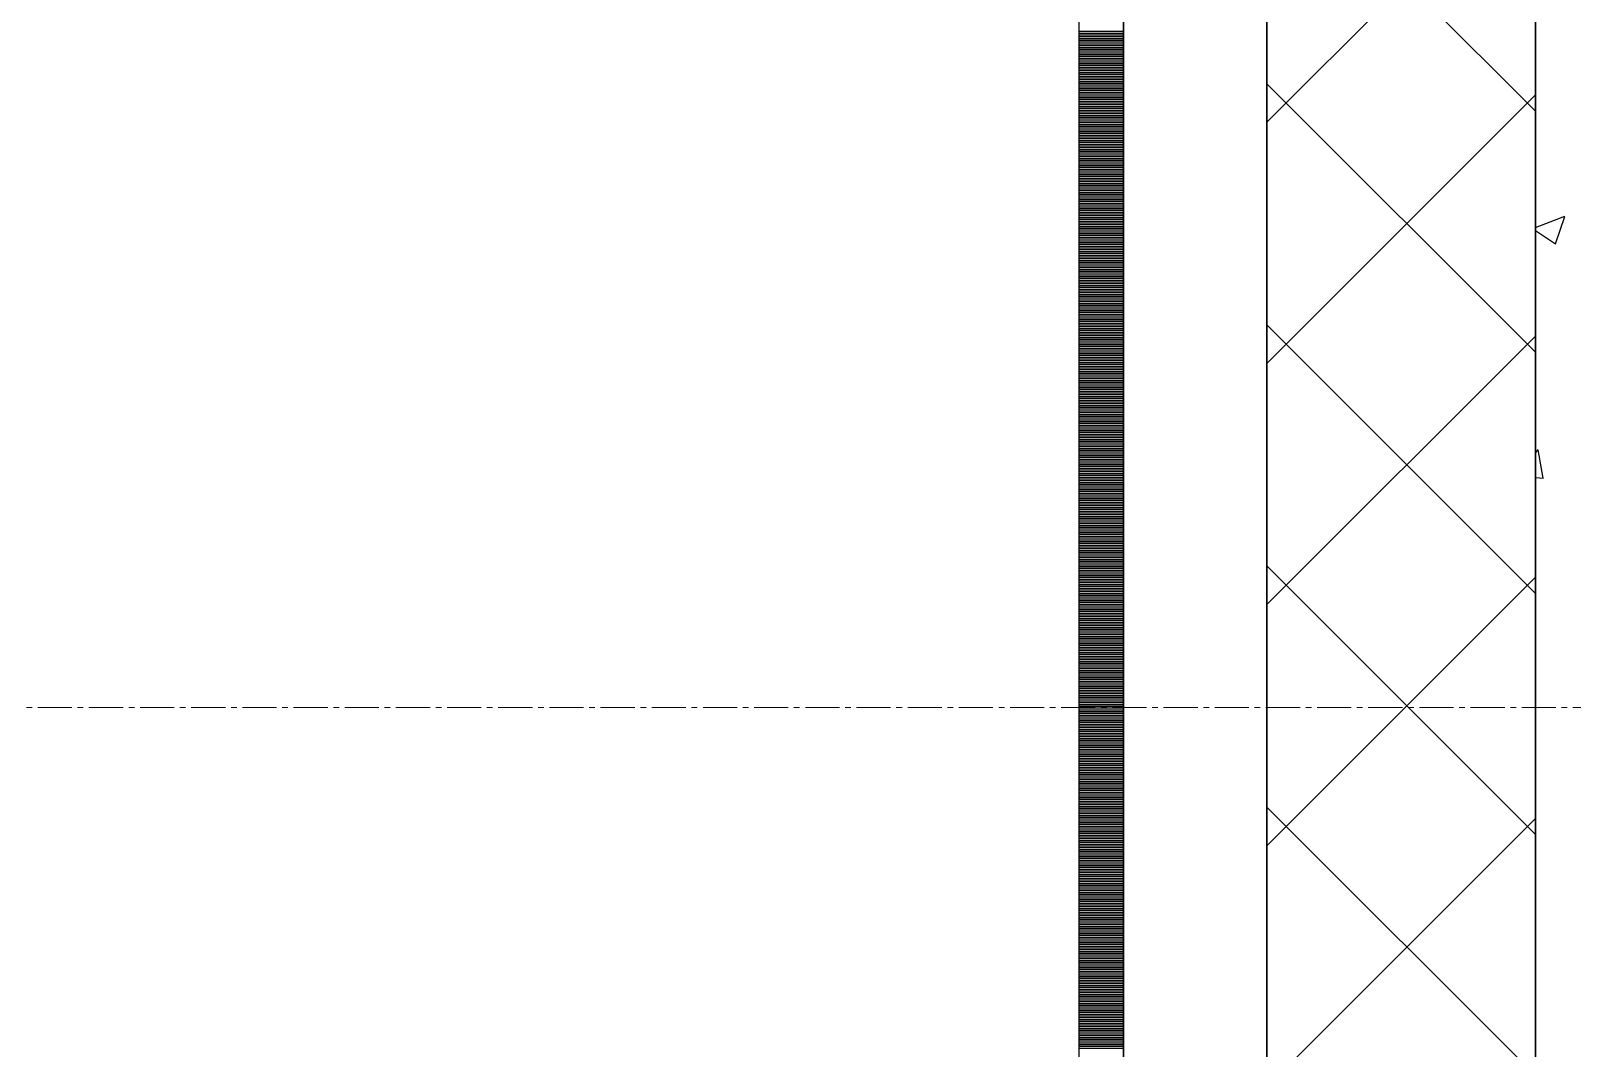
# Model space of a CAD drawing. Header units: millimetres. Extents: x -231292 to 573618, y -153144 to 564035.
# Drawn here: x 7963 to 8824, y 241576 to 242144 of the extents above; entities that cross this region are included whole.
import ezdxf

# ---------------------------------------------------------------- set-up
doc = ezdxf.new("R2010")
doc.units = ezdxf.units.MM
doc.linetypes.add('CENTER2', pattern=[28.575, 19.05, -3.175, 3.175, -3.175])
doc.layers.get('0').update_dxf_attribs({"color": 250})
for name, color, linetype, lineweight in [('АР_Стены ПЕНОблок', 250, 'Continuous', 20), ('АР_Тонкая', 250, 'Continuous', 5), ('АР_Утеплитель', 250, 'Continuous', 0), ('АР_Штриховка', 250, 'Continuous', 0), ('РД_Оси_100', 250, 'Continuous', 0)]:
    doc.layers.add(name, color=color, linetype=linetype, lineweight=lineweight)
doc.layers.add('КР_Балки-0.5', color=60, linetype='Continuous', lineweight=50, plot=False)

# ---------------------------------------------------------------- blocks, each defined once
blk = doc.blocks.new('оси_рен')
at = {"layer": 'РД_Оси_100', "color": 251, "linetype": 'CENTER2', "true_color": 0x636466}
blk.add_lwpolyline([(1241712.916, 191113.25), (1190197.958, 191113.25), (1189697.958, 191263.25)], dxfattribs=at)

msp = doc.modelspace()

# ---------------------------------------------------------------- linework, layer by layer
at = {"layer": 'АР_Стены ПЕНОблок', "color": 18, "linetype": 'Continuous', "lineweight": 25, "true_color": 0x000000}
msp.add_line((8803.243, 263866.253), (8803.243, 187666.253), dxfattribs=at)
at = {"layer": 'АР_Тонкая', "color": 18, "linetype": 'Continuous', "lineweight": 25, "true_color": 0x000000}
for p, q in [((8548.243, 263866.253), (8548.243, 187666.253)), ((8573.243, 263866.253), (8573.243, 187666.253)), ((8573.243, 187666.253), (8573.243, 263866.253)), ((8653.243, 187666.253), (8653.243, 263866.253))]:
    msp.add_line(p, q, dxfattribs=at)
at = {"layer": 'АР_Утеплитель', "color": 18, "linetype": 'Continuous', "lineweight": 25, "true_color": 0x000000}
for p, q in [((8653.243, 263866.253), (8653.243, 187666.253)), ((8803.243, 187666.253), (8803.243, 263866.253))]:
    msp.add_line(p, q, dxfattribs=at)
at = {"layer": 'АР_Штриховка', "color": 18, "linetype": 'Continuous', "lineweight": 25, "true_color": 0x000000}
for p, q in [((8803.243, 242099.417), (8653.243, 242249.417)), ((8653.243, 242093.13), (8803.243, 242243.13)), ((8548.243, 242144.002), (8573.243, 242144.002)), ((8548.243, 242143.002), (8573.243, 242143.002)), ((8548.243, 242142.002), (8573.243, 242142.002)), ((8548.243, 242141.002), (8573.243, 242141.002)), ((8548.243, 242140.002), (8573.243, 242140.002)), ((8548.243, 242139.002), (8573.243, 242139.002)), ((8548.243, 242138.002), (8573.243, 242138.002)), ((8548.243, 242137.002), (8573.243, 242137.002)), ((8548.243, 242136.002), (8573.243, 242136.002)), ((8548.243, 242135.002), (8573.243, 242135.002)), ((8548.243, 242134.002), (8573.243, 242134.002)), ((8548.243, 242133.002), (8573.243, 242133.002)), ((8548.243, 242132.002), (8573.243, 242132.002)), ((8548.243, 242131.002), (8573.243, 242131.002)), ((8548.243, 242130.002), (8573.243, 242130.002)), ((8548.243, 242129.002), (8573.243, 242129.002)), ((8548.243, 242128.002), (8573.243, 242128.002)), ((8548.243, 242127.002), (8573.243, 242127.002)), ((8548.243, 242126.002), (8573.243, 242126.002)), ((8548.243, 242125.002), (8573.243, 242125.002)), ((8548.243, 242124.002), (8573.243, 242124.002)), ((8548.243, 242123.002), (8573.243, 242123.002)), ((8548.243, 242122.002), (8573.243, 242122.002)), ((8548.243, 242121.002), (8573.243, 242121.002)), ((8548.243, 242120.002), (8573.243, 242120.002)), ((8548.243, 242119.002), (8573.243, 242119.002)), ((8548.243, 242118.002), (8573.243, 242118.002)), ((8548.243, 242117.002), (8573.243, 242117.002)), ((8548.243, 242116.002), (8573.243, 242116.002)), ((8548.243, 242115.002), (8573.243, 242115.002)), ((8548.243, 242114.002), (8573.243, 242114.002)), ((8548.243, 242113.002), (8573.243, 242113.002)), ((8803.243, 241964.713), (8653.243, 242114.713)), ((8548.243, 242112.002), (8573.243, 242112.002)), ((8548.243, 242111.002), (8573.243, 242111.002)), ((8548.243, 242110.002), (8573.243, 242110.002)), ((8548.243, 242109.002), (8573.243, 242109.002)), ((8548.243, 242108.002), (8573.243, 242108.002)), ((8548.243, 242107.002), (8573.243, 242107.002)), ((8548.243, 242106.002), (8573.243, 242106.002)), ((8548.243, 242105.002), (8573.243, 242105.002)), ((8548.243, 242104.002), (8573.243, 242104.002)), ((8653.243, 241958.426), (8803.243, 242108.426)), ((8548.243, 242103.002), (8573.243, 242103.002)), ((8548.243, 242102.002), (8573.243, 242102.002)), ((8548.243, 242101.002), (8573.243, 242101.002)), ((8548.243, 242100.002), (8573.243, 242100.002)), ((8548.243, 242099.002), (8573.243, 242099.002)), ((8548.243, 242098.002), (8573.243, 242098.002)), ((8548.243, 242097.002), (8573.243, 242097.002)), ((8548.243, 242096.002), (8573.243, 242096.002)), ((8548.243, 242095.002), (8573.243, 242095.002)), ((8548.243, 242094.002), (8573.243, 242094.002)), ((8548.243, 242093.002), (8573.243, 242093.002)), ((8548.243, 242092.002), (8573.243, 242092.002)), ((8548.243, 242091.002), (8573.243, 242091.002)), ((8548.243, 242090.002), (8573.243, 242090.002)), ((8548.243, 242089.002), (8573.243, 242089.002)), ((8548.243, 242088.002), (8573.243, 242088.002)), ((8548.243, 242087.002), (8573.243, 242087.002)), ((8548.243, 242086.002), (8573.243, 242086.002)), ((8548.243, 242085.002), (8573.243, 242085.002)), ((8548.243, 242084.002), (8573.243, 242084.002)), ((8548.243, 242083.002), (8573.243, 242083.002)), ((8548.243, 242082.002), (8573.243, 242082.002)), ((8548.243, 242081.002), (8573.243, 242081.002)), ((8548.243, 242080.002), (8573.243, 242080.002)), ((8548.243, 242079.002), (8573.243, 242079.002)), ((8548.243, 242078.002), (8573.243, 242078.002)), ((8548.243, 242077.002), (8573.243, 242077.002)), ((8548.243, 242076.002), (8573.243, 242076.002)), ((8548.243, 242075.002), (8573.243, 242075.002)), ((8548.243, 242074.002), (8573.243, 242074.002)), ((8548.243, 242073.002), (8573.243, 242073.002)), ((8548.243, 242072.002), (8573.243, 242072.002)), ((8548.243, 242071.002), (8573.243, 242071.002)), ((8548.243, 242070.002), (8573.243, 242070.002)), ((8548.243, 242069.002), (8573.243, 242069.002)), ((8548.243, 242068.002), (8573.243, 242068.002)), ((8548.243, 242067.002), (8573.243, 242067.002)), ((8548.243, 242066.002), (8573.243, 242066.002)), ((8548.243, 242065.002), (8573.243, 242065.002)), ((8548.243, 242064.002), (8573.243, 242064.002)), ((8548.243, 242063.002), (8573.243, 242063.002)), ((8548.243, 242062.002), (8573.243, 242062.002)), ((8548.243, 242061.002), (8573.243, 242061.002)), ((8548.243, 242060.002), (8573.243, 242060.002)), ((8548.243, 242059.002), (8573.243, 242059.002)), ((8548.243, 242058.002), (8573.243, 242058.002)), ((8548.243, 242057.002), (8573.243, 242057.002)), ((8548.243, 242056.002), (8573.243, 242056.002)), ((8548.243, 242055.002), (8573.243, 242055.002)), ((8548.243, 242054.002), (8573.243, 242054.002)), ((8548.243, 242053.002), (8573.243, 242053.002)), ((8548.243, 242052.002), (8573.243, 242052.002)), ((8548.243, 242051.002), (8573.243, 242051.002)), ((8548.243, 242050.002), (8573.243, 242050.002)), ((8548.243, 242049.002), (8573.243, 242049.002)), ((8548.243, 242048.002), (8573.243, 242048.002)), ((8548.243, 242047.002), (8573.243, 242047.002)), ((8548.243, 242046.002), (8573.243, 242046.002)), ((8548.243, 242045.002), (8573.243, 242045.002)), ((8548.243, 242044.002), (8573.243, 242044.002)), ((8548.243, 242043.002), (8573.243, 242043.002)), ((8548.243, 242042.002), (8573.243, 242042.002)), ((8548.243, 242041.002), (8573.243, 242041.002)), ((8548.243, 242040.002), (8573.243, 242040.002)), ((8548.243, 242039.002), (8573.243, 242039.002)), ((8548.243, 242038.002), (8573.243, 242038.002)), ((8548.243, 242037.002), (8573.243, 242037.002)), ((8548.243, 242036.002), (8573.243, 242036.002)), ((8548.243, 242035.002), (8573.243, 242035.002)), ((8803.243, 242034.439), (8819.726, 242040.767)), ((8814.49, 242025.203), (8819.64, 242040.552)), ((8548.243, 242034.002), (8573.243, 242034.002)), ((8548.243, 242033.002), (8573.243, 242033.002)), ((8548.243, 242032.002), (8573.243, 242032.002)), ((8548.243, 242031.002), (8573.243, 242031.002)), ((8548.243, 242030.002), (8573.243, 242030.002)), ((8548.243, 242029.002), (8573.243, 242029.002)), ((8548.243, 242028.002), (8573.243, 242028.002)), ((8548.243, 242027.002), (8573.243, 242027.002)), ((8803.243, 242032.785), (8814.48, 242025.206)), ((8548.243, 242026.002), (8573.243, 242026.002)), ((8548.243, 242025.002), (8573.243, 242025.002)), ((8548.243, 242024.002), (8573.243, 242024.002)), ((8548.243, 242023.002), (8573.243, 242023.002)), ((8548.243, 242022.002), (8573.243, 242022.002)), ((8548.243, 242021.002), (8573.243, 242021.002)), ((8548.243, 242020.002), (8573.243, 242020.002)), ((8548.243, 242019.002), (8573.243, 242019.002)), ((8548.243, 242018.002), (8573.243, 242018.002)), ((8548.243, 242017.002), (8573.243, 242017.002)), ((8548.243, 242016.002), (8573.243, 242016.002)), ((8548.243, 242015.002), (8573.243, 242015.002)), ((8548.243, 242014.002), (8573.243, 242014.002)), ((8548.243, 242013.002), (8573.243, 242013.002)), ((8548.243, 242012.002), (8573.243, 242012.002)), ((8548.243, 242011.002), (8573.243, 242011.002)), ((8548.243, 242010.002), (8573.243, 242010.002)), ((8548.243, 242009.002), (8573.243, 242009.002)), ((8548.243, 242008.002), (8573.243, 242008.002)), ((8548.243, 242007.002), (8573.243, 242007.002)), ((8548.243, 242006.002), (8573.243, 242006.002)), ((8548.243, 242005.002), (8573.243, 242005.002)), ((8548.243, 242004.002), (8573.243, 242004.002)), ((8548.243, 242003.002), (8573.243, 242003.002)), ((8548.243, 242002.002), (8573.243, 242002.002)), ((8548.243, 242001.002), (8573.243, 242001.002)), ((8548.243, 242000.002), (8573.243, 242000.002)), ((8548.243, 241999.002), (8573.243, 241999.002)), ((8548.243, 241998.002), (8573.243, 241998.002)), ((8548.243, 241997.002), (8573.243, 241997.002)), ((8548.243, 241996.002), (8573.243, 241996.002)), ((8548.243, 241995.002), (8573.243, 241995.002)), ((8548.243, 241994.002), (8573.243, 241994.002)), ((8548.243, 241993.002), (8573.243, 241993.002)), ((8548.243, 241992.002), (8573.243, 241992.002)), ((8548.243, 241991.002), (8573.243, 241991.002)), ((8548.243, 241990.002), (8573.243, 241990.002)), ((8548.243, 241989.002), (8573.243, 241989.002)), ((8548.243, 241988.002), (8573.243, 241988.002)), ((8548.243, 241987.002), (8573.243, 241987.002)), ((8548.243, 241986.002), (8573.243, 241986.002)), ((8548.243, 241985.002), (8573.243, 241985.002)), ((8548.243, 241984.002), (8573.243, 241984.002)), ((8548.243, 241983.002), (8573.243, 241983.002)), ((8548.243, 241982.002), (8573.243, 241982.002)), ((8548.243, 241981.002), (8573.243, 241981.002)), ((8548.243, 241980.002), (8573.243, 241980.002)), ((8548.243, 241979.002), (8573.243, 241979.002)), ((8548.243, 241978.002), (8573.243, 241978.002)), ((8548.243, 241977.002), (8573.243, 241977.002)), ((8548.243, 241976.002), (8573.243, 241976.002)), ((8548.243, 241975.002), (8573.243, 241975.002)), ((8803.243, 241830.009), (8653.243, 241980.009)), ((8548.243, 241974.002), (8573.243, 241974.002)), ((8548.243, 241973.002), (8573.243, 241973.002)), ((8548.243, 241972.002), (8573.243, 241972.002)), ((8548.243, 241971.002), (8573.243, 241971.002)), ((8548.243, 241970.002), (8573.243, 241970.002)), ((8548.243, 241969.002), (8573.243, 241969.002)), ((8548.243, 241968.002), (8573.243, 241968.002)), ((8548.243, 241967.002), (8573.243, 241967.002)), ((8653.243, 241823.722), (8803.243, 241973.722)), ((8548.243, 241966.002), (8573.243, 241966.002)), ((8548.243, 241965.002), (8573.243, 241965.002)), ((8548.243, 241964.002), (8573.243, 241964.002)), ((8548.243, 241963.002), (8573.243, 241963.002)), ((8548.243, 241962.002), (8573.243, 241962.002)), ((8548.243, 241961.002), (8573.243, 241961.002)), ((8548.243, 241960.002), (8573.243, 241960.002)), ((8548.243, 241959.002), (8573.243, 241959.002)), ((8548.243, 241958.002), (8573.243, 241958.002)), ((8548.243, 241957.002), (8573.243, 241957.002)), ((8548.243, 241956.002), (8573.243, 241956.002)), ((8548.243, 241955.002), (8573.243, 241955.002)), ((8548.243, 241954.002), (8573.243, 241954.002)), ((8548.243, 241953.002), (8573.243, 241953.002)), ((8548.243, 241952.002), (8573.243, 241952.002)), ((8548.243, 241951.002), (8573.243, 241951.002)), ((8548.243, 241950.002), (8573.243, 241950.002)), ((8548.243, 241949.002), (8573.243, 241949.002)), ((8548.243, 241948.002), (8573.243, 241948.002)), ((8548.243, 241947.002), (8573.243, 241947.002)), ((8548.243, 241946.002), (8573.243, 241946.002)), ((8548.243, 241945.002), (8573.243, 241945.002)), ((8548.243, 241944.002), (8573.243, 241944.002)), ((8548.243, 241943.002), (8573.243, 241943.002)), ((8548.243, 241942.002), (8573.243, 241942.002)), ((8548.243, 241941.002), (8573.243, 241941.002)), ((8548.243, 241940.002), (8573.243, 241940.002)), ((8548.243, 241939.002), (8573.243, 241939.002)), ((8548.243, 241938.002), (8573.243, 241938.002)), ((8548.243, 241937.002), (8573.243, 241937.002)), ((8548.243, 241936.002), (8573.243, 241936.002)), ((8548.243, 241935.002), (8573.243, 241935.002)), ((8548.243, 241934.002), (8573.243, 241934.002)), ((8548.243, 241933.002), (8573.243, 241933.002)), ((8548.243, 241932.002), (8573.243, 241932.002)), ((8548.243, 241931.002), (8573.243, 241931.002)), ((8548.243, 241930.002), (8573.243, 241930.002)), ((8548.243, 241929.002), (8573.243, 241929.002)), ((8548.243, 241928.002), (8573.243, 241928.002)), ((8548.243, 241927.002), (8573.243, 241927.002)), ((8548.243, 241926.002), (8573.243, 241926.002)), ((8548.243, 241925.002), (8573.243, 241925.002)), ((8548.243, 241924.002), (8573.243, 241924.002)), ((8548.243, 241923.002), (8573.243, 241923.002)), ((8548.243, 241922.002), (8573.243, 241922.002)), ((8548.243, 241921.002), (8573.243, 241921.002)), ((8548.243, 241920.002), (8573.243, 241920.002)), ((8548.243, 241919.002), (8573.243, 241919.002)), ((8548.243, 241918.002), (8573.243, 241918.002)), ((8548.243, 241917.002), (8573.243, 241917.002)), ((8548.243, 241916.002), (8573.243, 241916.002)), ((8548.243, 241915.002), (8573.243, 241915.002)), ((8548.243, 241914.002), (8573.243, 241914.002)), ((8548.243, 241913.002), (8573.243, 241913.002)), ((8548.243, 241912.002), (8573.243, 241912.002)), ((8548.243, 241911.002), (8573.243, 241911.002)), ((8548.243, 241910.002), (8573.243, 241910.002)), ((8548.243, 241909.002), (8573.243, 241909.002)), ((8548.243, 241908.002), (8573.243, 241908.002)), ((8548.243, 241907.002), (8573.243, 241907.002)), ((8548.243, 241906.002), (8573.243, 241906.002)), ((8803.243, 241908.379), (8804.858, 241910.303)), ((8807.67, 241894.348), (8804.733, 241910.27)), ((8548.243, 241905.002), (8573.243, 241905.002)), ((8548.243, 241904.002), (8573.243, 241904.002)), ((8548.243, 241903.002), (8573.243, 241903.002)), ((8548.243, 241902.002), (8573.243, 241902.002)), ((8548.243, 241901.002), (8573.243, 241901.002)), ((8548.243, 241900.002), (8573.243, 241900.002)), ((8548.243, 241899.002), (8573.243, 241899.002)), ((8548.243, 241898.002), (8573.243, 241898.002)), ((8548.243, 241897.002), (8573.243, 241897.002)), ((8548.243, 241896.002), (8573.243, 241896.002)), ((8548.243, 241895.002), (8573.243, 241895.002)), ((8548.243, 241894.002), (8573.243, 241894.002)), ((8548.243, 241893.002), (8573.243, 241893.002)), ((8548.243, 241892.002), (8573.243, 241892.002)), ((8548.243, 241891.002), (8573.243, 241891.002)), ((8548.243, 241890.002), (8573.243, 241890.002)), ((8548.243, 241889.002), (8573.243, 241889.002)), ((8803.243, 241894.769), (8807.794, 241894.371)), ((8548.243, 241888.002), (8573.243, 241888.002)), ((8548.243, 241887.002), (8573.243, 241887.002)), ((8548.243, 241886.002), (8573.243, 241886.002)), ((8548.243, 241885.002), (8573.243, 241885.002)), ((8548.243, 241884.002), (8573.243, 241884.002)), ((8548.243, 241883.002), (8573.243, 241883.002)), ((8548.243, 241882.002), (8573.243, 241882.002)), ((8548.243, 241881.002), (8573.243, 241881.002)), ((8548.243, 241880.002), (8573.243, 241880.002)), ((8548.243, 241879.002), (8573.243, 241879.002)), ((8548.243, 241878.002), (8573.243, 241878.002)), ((8548.243, 241877.002), (8573.243, 241877.002)), ((8548.243, 241876.002), (8573.243, 241876.002)), ((8548.243, 241875.002), (8573.243, 241875.002)), ((8548.243, 241874.002), (8573.243, 241874.002)), ((8548.243, 241873.002), (8573.243, 241873.002)), ((8548.243, 241872.002), (8573.243, 241872.002)), ((8548.243, 241871.002), (8573.243, 241871.002)), ((8548.243, 241870.002), (8573.243, 241870.002)), ((8548.243, 241869.002), (8573.243, 241869.002)), ((8548.243, 241868.002), (8573.243, 241868.002)), ((8548.243, 241867.002), (8573.243, 241867.002)), ((8548.243, 241866.002), (8573.243, 241866.002)), ((8548.243, 241865.002), (8573.243, 241865.002)), ((8548.243, 241864.002), (8573.243, 241864.002)), ((8548.243, 241863.002), (8573.243, 241863.002)), ((8548.243, 241862.002), (8573.243, 241862.002)), ((8548.243, 241861.002), (8573.243, 241861.002)), ((8548.243, 241860.002), (8573.243, 241860.002)), ((8548.243, 241859.002), (8573.243, 241859.002)), ((8548.243, 241858.002), (8573.243, 241858.002)), ((8548.243, 241857.002), (8573.243, 241857.002)), ((8548.243, 241856.002), (8573.243, 241856.002)), ((8548.243, 241855.002), (8573.243, 241855.002)), ((8548.243, 241854.002), (8573.243, 241854.002)), ((8548.243, 241853.002), (8573.243, 241853.002)), ((8548.243, 241852.002), (8573.243, 241852.002)), ((8548.243, 241851.002), (8573.243, 241851.002)), ((8548.243, 241850.002), (8573.243, 241850.002)), ((8548.243, 241849.002), (8573.243, 241849.002)), ((8548.243, 241848.002), (8573.243, 241848.002)), ((8548.243, 241847.002), (8573.243, 241847.002)), ((8548.243, 241846.002), (8573.243, 241846.002)), ((8548.243, 241845.002), (8573.243, 241845.002)), ((8548.243, 241844.002), (8573.243, 241844.002)), ((8548.243, 241843.002), (8573.243, 241843.002)), ((8548.243, 241842.002), (8573.243, 241842.002)), ((8548.243, 241841.002), (8573.243, 241841.002)), ((8548.243, 241840.002), (8573.243, 241840.002)), ((8548.243, 241839.002), (8573.243, 241839.002)), ((8548.243, 241838.002), (8573.243, 241838.002)), ((8803.243, 241695.305), (8653.243, 241845.305)), ((8653.243, 241689.018), (8803.243, 241839.018)), ((8548.243, 241837.002), (8573.243, 241837.002)), ((8548.243, 241836.002), (8573.243, 241836.002)), ((8548.243, 241835.002), (8573.243, 241835.002)), ((8548.243, 241834.002), (8573.243, 241834.002)), ((8548.243, 241833.002), (8573.243, 241833.002)), ((8548.243, 241832.002), (8573.243, 241832.002)), ((8548.243, 241831.002), (8573.243, 241831.002)), ((8548.243, 241830.002), (8573.243, 241830.002)), ((8548.243, 241829.002), (8573.243, 241829.002)), ((8548.243, 241828.002), (8573.243, 241828.002)), ((8548.243, 241827.002), (8573.243, 241827.002)), ((8548.243, 241826.002), (8573.243, 241826.002)), ((8548.243, 241825.002), (8573.243, 241825.002)), ((8548.243, 241824.002), (8573.243, 241824.002)), ((8548.243, 241823.002), (8573.243, 241823.002)), ((8548.243, 241822.002), (8573.243, 241822.002)), ((8548.243, 241821.002), (8573.243, 241821.002)), ((8548.243, 241820.002), (8573.243, 241820.002)), ((8548.243, 241819.002), (8573.243, 241819.002)), ((8548.243, 241818.002), (8573.243, 241818.002)), ((8548.243, 241817.002), (8573.243, 241817.002)), ((8548.243, 241816.002), (8573.243, 241816.002)), ((8548.243, 241815.002), (8573.243, 241815.002)), ((8548.243, 241814.002), (8573.243, 241814.002)), ((8548.243, 241813.002), (8573.243, 241813.002)), ((8548.243, 241812.002), (8573.243, 241812.002)), ((8548.243, 241811.002), (8573.243, 241811.002)), ((8548.243, 241810.002), (8573.243, 241810.002)), ((8548.243, 241809.002), (8573.243, 241809.002)), ((8548.243, 241808.002), (8573.243, 241808.002)), ((8548.243, 241807.002), (8573.243, 241807.002)), ((8548.243, 241806.002), (8573.243, 241806.002)), ((8548.243, 241805.002), (8573.243, 241805.002)), ((8548.243, 241804.002), (8573.243, 241804.002)), ((8548.243, 241803.002), (8573.243, 241803.002)), ((8548.243, 241802.002), (8573.243, 241802.002)), ((8548.243, 241801.002), (8573.243, 241801.002)), ((8548.243, 241800.002), (8573.243, 241800.002)), ((8548.243, 241799.002), (8573.243, 241799.002)), ((8548.243, 241798.002), (8573.243, 241798.002)), ((8548.243, 241797.002), (8573.243, 241797.002)), ((8548.243, 241796.002), (8573.243, 241796.002)), ((8548.243, 241795.002), (8573.243, 241795.002)), ((8548.243, 241794.002), (8573.243, 241794.002)), ((8548.243, 241793.002), (8573.243, 241793.002)), ((8548.243, 241792.002), (8573.243, 241792.002)), ((8548.243, 241791.002), (8573.243, 241791.002)), ((8548.243, 241790.002), (8573.243, 241790.002)), ((8548.243, 241789.002), (8573.243, 241789.002)), ((8548.243, 241788.002), (8573.243, 241788.002)), ((8548.243, 241787.002), (8573.243, 241787.002)), ((8548.243, 241786.002), (8573.243, 241786.002)), ((8548.243, 241785.002), (8573.243, 241785.002)), ((8548.243, 241784.002), (8573.243, 241784.002)), ((8548.243, 241783.002), (8573.243, 241783.002)), ((8548.243, 241782.002), (8573.243, 241782.002)), ((8548.243, 241781.002), (8573.243, 241781.002)), ((8548.243, 241780.002), (8573.243, 241780.002)), ((8548.243, 241779.002), (8573.243, 241779.002)), ((8548.243, 241778.002), (8573.243, 241778.002)), ((8548.243, 241777.002), (8573.243, 241777.002)), ((8548.243, 241776.002), (8573.243, 241776.002)), ((8548.243, 241775.002), (8573.243, 241775.002)), ((8548.243, 241774.002), (8573.243, 241774.002)), ((8548.243, 241773.002), (8573.243, 241773.002)), ((8548.243, 241772.002), (8573.243, 241772.002)), ((8548.243, 241771.002), (8573.243, 241771.002)), ((8548.243, 241770.002), (8573.243, 241770.002)), ((8548.243, 241769.002), (8573.243, 241769.002)), ((8548.243, 241768.002), (8573.243, 241768.002)), ((8548.243, 241767.002), (8573.243, 241767.002)), ((8548.243, 241766.002), (8573.243, 241766.002)), ((8548.243, 241765.002), (8573.243, 241765.002)), ((8548.243, 241764.002), (8573.243, 241764.002)), ((8548.243, 241763.002), (8573.243, 241763.002)), ((8548.243, 241762.002), (8573.243, 241762.002)), ((8548.243, 241761.002), (8573.243, 241761.002)), ((8548.243, 241760.002), (8573.243, 241760.002)), ((8548.243, 241759.002), (8573.243, 241759.002)), ((8548.243, 241758.002), (8573.243, 241758.002)), ((8548.243, 241757.002), (8573.243, 241757.002)), ((8548.243, 241756.002), (8573.243, 241756.002)), ((8548.243, 241755.002), (8573.243, 241755.002)), ((8548.243, 241754.002), (8573.243, 241754.002)), ((8548.243, 241753.002), (8573.243, 241753.002)), ((8548.243, 241752.002), (8573.243, 241752.002)), ((8548.243, 241751.002), (8573.243, 241751.002)), ((8548.243, 241750.002), (8573.243, 241750.002)), ((8548.243, 241749.002), (8573.243, 241749.002)), ((8548.243, 241748.002), (8573.243, 241748.002)), ((8548.243, 241747.002), (8573.243, 241747.002)), ((8548.243, 241746.002), (8573.243, 241746.002)), ((8548.243, 241745.002), (8573.243, 241745.002)), ((8548.243, 241744.002), (8573.243, 241744.002)), ((8548.243, 241743.002), (8573.243, 241743.002)), ((8548.243, 241742.002), (8573.243, 241742.002)), ((8548.243, 241741.002), (8573.243, 241741.002)), ((8548.243, 241740.002), (8573.243, 241740.002)), ((8548.243, 241739.002), (8573.243, 241739.002)), ((8548.243, 241738.002), (8573.243, 241738.002)), ((8548.243, 241737.002), (8573.243, 241737.002)), ((8548.243, 241736.002), (8573.243, 241736.002)), ((8548.243, 241735.002), (8573.243, 241735.002)), ((8548.243, 241734.002), (8573.243, 241734.002)), ((8548.243, 241733.002), (8573.243, 241733.002)), ((8548.243, 241732.002), (8573.243, 241732.002)), ((8548.243, 241731.002), (8573.243, 241731.002)), ((8548.243, 241730.002), (8573.243, 241730.002)), ((8548.243, 241729.002), (8573.243, 241729.002)), ((8548.243, 241728.002), (8573.243, 241728.002)), ((8548.243, 241727.002), (8573.243, 241727.002)), ((8548.243, 241726.002), (8573.243, 241726.002)), ((8548.243, 241725.002), (8573.243, 241725.002)), ((8548.243, 241724.002), (8573.243, 241724.002)), ((8548.243, 241723.002), (8573.243, 241723.002)), ((8548.243, 241722.002), (8573.243, 241722.002)), ((8548.243, 241721.002), (8573.243, 241721.002)), ((8548.243, 241720.002), (8573.243, 241720.002)), ((8548.243, 241719.002), (8573.243, 241719.002)), ((8548.243, 241718.002), (8573.243, 241718.002)), ((8548.243, 241717.002), (8573.243, 241717.002)), ((8548.243, 241716.002), (8573.243, 241716.002)), ((8548.243, 241715.002), (8573.243, 241715.002)), ((8548.243, 241714.002), (8573.243, 241714.002)), ((8548.243, 241713.002), (8573.243, 241713.002)), ((8548.243, 241712.002), (8573.243, 241712.002)), ((8548.243, 241711.002), (8573.243, 241711.002)), ((8548.243, 241710.002), (8573.243, 241710.002)), ((8548.243, 241709.002), (8573.243, 241709.002)), ((8548.243, 241708.002), (8573.243, 241708.002)), ((8803.243, 241560.601), (8653.243, 241710.601)), ((8548.243, 241707.002), (8573.243, 241707.002)), ((8548.243, 241706.002), (8573.243, 241706.002)), ((8548.243, 241705.002), (8573.243, 241705.002)), ((8548.243, 241704.002), (8573.243, 241704.002)), ((8548.243, 241703.002), (8573.243, 241703.002)), ((8548.243, 241702.002), (8573.243, 241702.002)), ((8548.243, 241701.002), (8573.243, 241701.002)), ((8548.243, 241700.002), (8573.243, 241700.002)), ((8653.243, 241554.314), (8803.243, 241704.314)), ((8548.243, 241699.002), (8573.243, 241699.002)), ((8548.243, 241698.002), (8573.243, 241698.002)), ((8548.243, 241697.002), (8573.243, 241697.002)), ((8548.243, 241696.002), (8573.243, 241696.002)), ((8548.243, 241695.002), (8573.243, 241695.002)), ((8548.243, 241694.002), (8573.243, 241694.002)), ((8548.243, 241693.002), (8573.243, 241693.002)), ((8548.243, 241692.002), (8573.243, 241692.002)), ((8548.243, 241691.002), (8573.243, 241691.002)), ((8548.243, 241690.002), (8573.243, 241690.002)), ((8548.243, 241689.002), (8573.243, 241689.002)), ((8548.243, 241688.002), (8573.243, 241688.002)), ((8548.243, 241687.002), (8573.243, 241687.002)), ((8548.243, 241686.002), (8573.243, 241686.002)), ((8548.243, 241685.002), (8573.243, 241685.002)), ((8548.243, 241684.002), (8573.243, 241684.002)), ((8548.243, 241683.002), (8573.243, 241683.002)), ((8548.243, 241682.002), (8573.243, 241682.002)), ((8548.243, 241681.002), (8573.243, 241681.002)), ((8548.243, 241680.002), (8573.243, 241680.002)), ((8548.243, 241679.002), (8573.243, 241679.002)), ((8548.243, 241678.002), (8573.243, 241678.002)), ((8548.243, 241677.002), (8573.243, 241677.002)), ((8548.243, 241676.002), (8573.243, 241676.002)), ((8548.243, 241675.002), (8573.243, 241675.002)), ((8548.243, 241674.002), (8573.243, 241674.002)), ((8548.243, 241673.002), (8573.243, 241673.002)), ((8548.243, 241672.002), (8573.243, 241672.002)), ((8548.243, 241671.002), (8573.243, 241671.002)), ((8548.243, 241670.002), (8573.243, 241670.002)), ((8548.243, 241669.002), (8573.243, 241669.002)), ((8548.243, 241668.002), (8573.243, 241668.002)), ((8548.243, 241667.002), (8573.243, 241667.002)), ((8548.243, 241666.002), (8573.243, 241666.002)), ((8548.243, 241665.002), (8573.243, 241665.002)), ((8548.243, 241664.002), (8573.243, 241664.002)), ((8548.243, 241663.002), (8573.243, 241663.002)), ((8548.243, 241662.002), (8573.243, 241662.002)), ((8548.243, 241661.002), (8573.243, 241661.002)), ((8548.243, 241660.002), (8573.243, 241660.002)), ((8548.243, 241659.002), (8573.243, 241659.002)), ((8548.243, 241658.002), (8573.243, 241658.002)), ((8548.243, 241657.002), (8573.243, 241657.002)), ((8548.243, 241656.002), (8573.243, 241656.002)), ((8548.243, 241655.002), (8573.243, 241655.002)), ((8548.243, 241654.002), (8573.243, 241654.002)), ((8548.243, 241653.002), (8573.243, 241653.002)), ((8548.243, 241652.002), (8573.243, 241652.002)), ((8548.243, 241651.002), (8573.243, 241651.002)), ((8548.243, 241650.002), (8573.243, 241650.002)), ((8548.243, 241649.002), (8573.243, 241649.002)), ((8548.243, 241648.002), (8573.243, 241648.002)), ((8548.243, 241647.002), (8573.243, 241647.002)), ((8548.243, 241646.002), (8573.243, 241646.002)), ((8548.243, 241645.002), (8573.243, 241645.002)), ((8548.243, 241644.002), (8573.243, 241644.002)), ((8548.243, 241643.002), (8573.243, 241643.002)), ((8548.243, 241642.002), (8573.243, 241642.002)), ((8548.243, 241641.002), (8573.243, 241641.002)), ((8548.243, 241640.002), (8573.243, 241640.002)), ((8548.243, 241639.002), (8573.243, 241639.002)), ((8548.243, 241638.002), (8573.243, 241638.002)), ((8548.243, 241637.002), (8573.243, 241637.002)), ((8548.243, 241636.002), (8573.243, 241636.002)), ((8548.243, 241635.002), (8573.243, 241635.002)), ((8548.243, 241634.002), (8573.243, 241634.002)), ((8548.243, 241633.002), (8573.243, 241633.002)), ((8548.243, 241632.002), (8573.243, 241632.002)), ((8548.243, 241631.002), (8573.243, 241631.002)), ((8548.243, 241630.002), (8573.243, 241630.002)), ((8548.243, 241629.002), (8573.243, 241629.002)), ((8548.243, 241628.002), (8573.243, 241628.002)), ((8548.243, 241627.002), (8573.243, 241627.002)), ((8548.243, 241626.002), (8573.243, 241626.002)), ((8548.243, 241625.002), (8573.243, 241625.002)), ((8548.243, 241624.002), (8573.243, 241624.002)), ((8548.243, 241623.002), (8573.243, 241623.002)), ((8548.243, 241622.002), (8573.243, 241622.002)), ((8548.243, 241621.002), (8573.243, 241621.002)), ((8548.243, 241620.002), (8573.243, 241620.002)), ((8548.243, 241619.002), (8573.243, 241619.002)), ((8548.243, 241618.002), (8573.243, 241618.002)), ((8548.243, 241617.002), (8573.243, 241617.002)), ((8548.243, 241616.002), (8573.243, 241616.002)), ((8548.243, 241615.002), (8573.243, 241615.002)), ((8548.243, 241614.002), (8573.243, 241614.002)), ((8548.243, 241613.002), (8573.243, 241613.002)), ((8548.243, 241612.002), (8573.243, 241612.002)), ((8548.243, 241611.002), (8573.243, 241611.002)), ((8548.243, 241610.002), (8573.243, 241610.002)), ((8548.243, 241609.002), (8573.243, 241609.002)), ((8548.243, 241608.002), (8573.243, 241608.002)), ((8548.243, 241607.002), (8573.243, 241607.002)), ((8548.243, 241606.002), (8573.243, 241606.002)), ((8548.243, 241605.002), (8573.243, 241605.002)), ((8548.243, 241604.002), (8573.243, 241604.002)), ((8548.243, 241603.002), (8573.243, 241603.002)), ((8548.243, 241602.002), (8573.243, 241602.002)), ((8548.243, 241601.002), (8573.243, 241601.002)), ((8548.243, 241600.002), (8573.243, 241600.002)), ((8548.243, 241599.002), (8573.243, 241599.002)), ((8548.243, 241598.002), (8573.243, 241598.002)), ((8548.243, 241597.002), (8573.243, 241597.002)), ((8548.243, 241596.002), (8573.243, 241596.002)), ((8548.243, 241595.002), (8573.243, 241595.002)), ((8548.243, 241594.002), (8573.243, 241594.002)), ((8548.243, 241593.002), (8573.243, 241593.002)), ((8548.243, 241592.002), (8573.243, 241592.002)), ((8548.243, 241591.002), (8573.243, 241591.002)), ((8548.243, 241590.002), (8573.243, 241590.002)), ((8548.243, 241589.002), (8573.243, 241589.002)), ((8548.243, 241588.002), (8573.243, 241588.002)), ((8548.243, 241587.002), (8573.243, 241587.002)), ((8548.243, 241586.002), (8573.243, 241586.002)), ((8548.243, 241585.002), (8573.243, 241585.002)), ((8548.243, 241584.002), (8573.243, 241584.002)), ((8548.243, 241583.002), (8573.243, 241583.002)), ((8548.243, 241582.002), (8573.243, 241582.002)), ((8548.243, 241581.002), (8573.243, 241581.002)), ((8548.243, 241580.002), (8573.243, 241580.002)), ((8548.243, 241579.002), (8573.243, 241579.002)), ((8548.243, 241578.002), (8573.243, 241578.002)), ((8548.243, 241577.002), (8573.243, 241577.002)), ((8548.243, 241576.002), (8573.243, 241576.002))]:
    msp.add_line(p, q, dxfattribs=at)
at = {"layer": 'КР_Балки-0.5', "color": 18, "lineweight": 25, "ltscale": 200, "true_color": 0x000000}
msp.add_line((8803.244, 237366.253), (8803.244, 263866.253), dxfattribs=at)

# ---------------------------------------------------------------- block references
at = {"rotation": 359.999868838025}
msp.add_blockref('оси_рен', (-1186750.035, 50655.808), dxfattribs=at)

doc.saveas('drawing.dxf')
